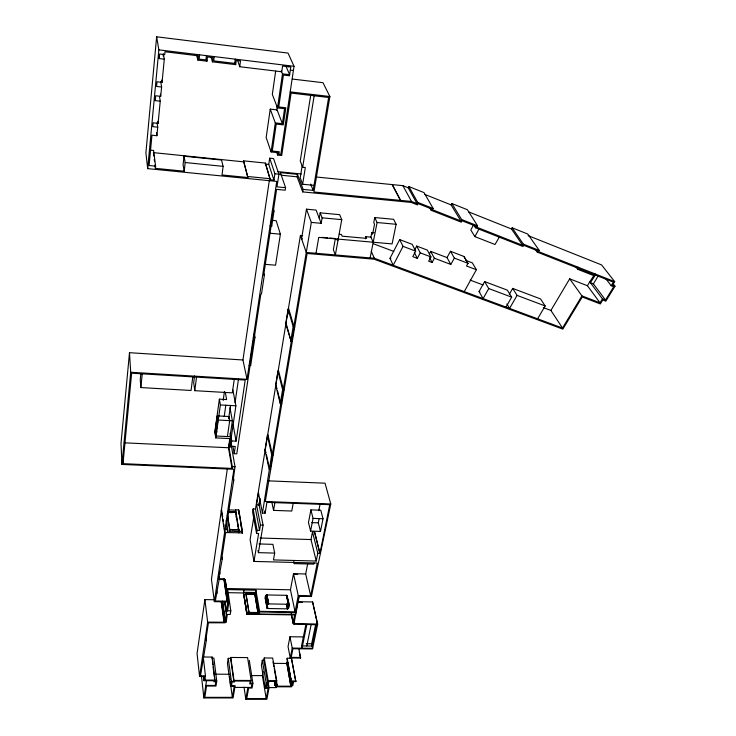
<?xml version="1.0" encoding="UTF-8"?>
<svg xmlns="http://www.w3.org/2000/svg" width="736" height="736" viewBox="0 0 736 736"><rect width="100%" height="100%" fill="white"/><g stroke="black" fill="none" stroke-linecap="round" stroke-linejoin="round"><path stroke-width="1.1" d="M260.185 614.394L246.946 614.394L243.478 593.078L243.975 589.941M246.91 614.293L243.588 592.287L255.502 592.517L259.182 613.677L247.029 613.493M225.455 581.219C225.639 578.11 221.076 578.735 219.254 578.836L218.436 576.251M237.618 60.389L239.752 66.718L281.75 71.769L282.578 66.028L290.794 67.022L289.487 75.79L283.415 75.063L278.751 106.959L285.826 107.76L283.277 124.862L276.239 124.09L272.302 151.036L279.257 151.763L278.898 154.146L280.812 154.348L294.032 66.295L288.034 53.084L156.639 36.8L145.894 152.886L147.697 168.636L276.745 181.406L247.029 379.316L130.704 372.269L129.49 352.691L242.944 359.978L247.029 379.316M214.066 599.757L204.893 599.592L207.653 622.132L224.701 622.233L225.345 621.543L227.81 602.959L226.835 601.892L214.369 601.643L211.444 579.333L227.341 468.758M203.568 659.438L205.445 675.896L200.496 675.878L206.328 640.384L205.832 640.108L208.408 622.794L225.06 622.803L226.2 621.589L227.332 614.44L230.221 614.477L230.81 610.852L227.544 610.797L228.721 603.253L228.022 601.735L227.047 601.192L215.344 600.981L219.254 578.763L218.951 576.555M287.252 596.178L286.35 595.323L267.03 594.955C265.162 595.01 264.215 598.994 266.082 599.527M129.49 352.691L121.008 443.44L121.955 464.425L233.91 469.274L214.369 601.643M147.697 168.636L158.856 49.864L156.639 36.8M232.87 446.126L234.214 453.698L236.771 453.818L249.992 366.059L250.663 365.737L254.969 337.235L254.398 336.821L260.82 294.225L261.51 293.885L264.307 275.356L263.727 274.914L271.004 226.559L271.722 226.21L274.004 211.066L273.415 210.588L276.607 189.364L285.2 190.201L285.586 187.68L276.994 186.843L278.907 174.147L273.571 158.571L269.68 158.176L274.905 173.742L273.958 180.118L270.296 179.75L265.346 163.061L243.524 160.834L247.894 177.532L222.024 174.966L223.109 166.354L221.536 160.034L184.018 156.207L185.168 162.527L184.221 171.212L155.397 168.351L155.609 166.17L149.095 165.526L151.966 135.203L156.906 135.718L157.725 127.181L152.766 126.647L153.134 122.802L158.102 123.335L160.236 101.182L155.232 100.62L155.682 95.763L160.706 96.333L161.607 87.032L160.733 81.678M161.607 87.032L156.566 86.452L157.007 81.779L162.058 82.358L164.294 59.184L159.197 58.576L159.629 54.022L164.735 54.639L165.011 51.759L198.343 55.807L197.874 60.094L206.963 61.189L207.451 56.911L212.943 57.583L212.446 61.842L235.704 64.648L236.238 60.407L240.497 60.922L239.752 66.718M121.955 464.425L130.704 372.269M232.677 466.642L232.41 468.436L122.995 463.68L131.634 373.189L245.217 380.052L236.09 441.158L231.748 440.947L230.754 435.316M163.125 55.964L163.328 53.783L164.294 59.184M140.834 373.842L140.263 379.528L140.852 387.568L191.084 390.466L192.777 376.878M140.852 387.568L142.232 373.824M289.092 605.112L288.181 604.256L268.695 603.916C266.772 603.962 265.788 608.23 267.867 608.525L287.307 608.847C292.118 607.163 286.387 598.515 286.957 595.507M184.018 156.207L183.08 164.818L184.221 171.212M199.603 54.814L199.134 59.101L205.96 59.929L206.448 55.651M214.213 56.589L213.707 60.858L234.729 63.397L235.262 59.147M194.525 375.949L193.678 382.702L194.81 390.687L232.318 392.858L234.26 379.39M194.81 390.687L196.53 377.108M247.894 177.532L243.524 160.834M241.758 530.628L242.337 532.892L238.712 509.938L235.575 509.827L239.136 531.567L227.424 531.052L227.682 529.368L225.786 529.313L233.809 480.028L233.266 479.679L235.023 466.753L231.573 447.12L228.896 446.991L229.982 439.548M225.317 392.343L226.614 399.565L219.374 399.151L214.829 431.977L215.768 437.911L231.067 438.665L235.888 405.803L232.824 389.721M215.703 435.979L215.032 431.774L217.23 415.877L217.92 420.026L215.703 435.979L230.037 436.687L232.364 420.79L229.972 407.698M215.768 437.911L220.368 404.947L219.374 399.151M223.183 400.458L224.443 391.488M224.213 416.512L225.814 405.214M270.232 109.121L275.319 122.921L282.357 123.694L277.086 109.894L270.232 109.121L266.165 137.558L271.087 151.947L278.042 152.674L277.684 155.057L281.713 155.48L291.116 93.095L328.633 97.465L313.159 190.385L303.131 189.4L297.482 174.349L280.379 172.629L280.094 174.478M275.66 71.088L272.329 94.429L277.509 107.907L284.593 108.707L282.357 123.694M233.294 379.325L233.413 378.488M270.296 179.75L265.346 163.061M228.629 418.821L230.561 405.389M227.406 436.549L229.706 420.642L228.96 416.502L218.298 415.932M204.893 599.592L197.064 653.43L199.566 676.494L204.516 676.513L203.881 680.68L214.066 680.708L213.9 681.748L215.832 681.757L215.243 685.446L205.795 685.428M273.958 180.118L268.769 164.413L269.68 158.176M276.635 110.428L277.297 105.901M271.087 151.947L275.319 122.921M277.509 107.907L282.486 73.83L281.235 70.886M228.896 446.991L232.282 466.624L232.015 468.418L228.464 447.746L229.788 438.647M235.042 402.712L238.528 378.865M242.944 359.978L269.321 180.458M234.214 453.698L235.29 446.485L230.966 446.283L231.748 440.947M287.123 75.504L287.279 74.41M288.42 66.737L288.576 65.633M199.566 676.494L207.653 622.132M218.748 578.459L222.226 559.121L221.913 556.931M203.311 657L212.17 657.073L214.995 680.101L204.81 680.073L205.445 675.896M234.848 687.415L251.344 687.442L251.97 683.91L249.734 683.91L250.231 681.076L234.71 681.03L234.554 681.932L232.125 681.932L231.49 685.74L235.134 685.74L233.073 697.94L203.881 697.949L206.522 680.69M212.824 664.682L212.17 657.073M235.676 512.753L235.575 509.827M271.658 220.294L276.175 220.708L280.379 234.177L275.558 265.199L265.319 264.353M238.712 509.938L242.549 531.521M212.014 658.094L213.9 658.113L216.761 681.14L214.829 681.14L214.995 680.101M229.77 529.46L238.823 529.745L231.95 530.04M242.144 532.882L225.685 532.524L221.711 558.808L222.226 559.121M216.761 681.14L215.979 686.062L206.531 686.044L204.801 697.342L232.355 697.342L234.204 686.348L230.561 686.348L227.433 663.329L228.243 658.343L230.626 658.361L230.773 657.46L247.59 657.588L251.16 680.469L250.654 683.302L252.899 683.302L249.302 660.413M594.596 274.464L589.757 281.842L602.453 298.88L605.526 300.067L613.723 286.727L611.211 285.734L613.401 282.155L595.222 274.988L593.639 275.577L577.926 269.385L577.245 267.895L537.271 252.135L537.952 250.948L523.701 245.318L523.02 246.514L475.474 227.764L476.238 226.366L462.052 220.763L461.297 222.171L431.186 210.303L431.839 209.052L418.112 203.633L417.459 204.884L411.185 202.418L302.717 191.912L297.096 176.815L297.482 174.349M310.62 95.772L300.251 160.991L302.68 167.247L305.33 167.514L302.625 184.239L313.996 185.362M242.365 531.521L239.182 531.263M302.165 165.683L300.214 177.845L302.625 184.239M302.68 167.247L314.143 95.781M302.717 191.912L303.131 189.4M253.11 508.944L257.112 530.306L259.55 530.38L255.493 509.036L253.11 508.944L252.595 512.09L256.588 533.49L258.64 533.554L253.966 561.421L317.271 563.049L310.693 595.838L298.246 595.599L293.498 573.684L305.679 573.97L310.693 595.838M253.883 516.562L250.093 539.69L253.966 561.421M269.192 469.54L264.997 449.99L267.389 435.408L268.014 435.114L272.311 454.471L271.676 454.765L262.458 513.093L265.107 513.185L266.938 502.329L329.746 504.666L319.958 553.306L317.786 553.251L312.506 531.852L314.631 531.916L319.958 553.306M280.25 403.641L275.669 384.992L277.932 371.192L278.576 370.88L283.259 389.316L282.606 389.629L280.25 403.641L280.793 404.018L272.311 454.471M290.702 341.357L293.167 326.674L293.848 326.352L288.77 308.899L288.107 309.221L285.734 323.656L291.254 341.762L283.259 389.316M255.493 509.036L300.426 235.428L302.689 235.63M259.55 530.38L260.443 525.062L256.551 504.813L258.502 492.991L262.458 513.093M267.297 439.466L268.014 435.114M287.877 314.318L288.236 312.147M306.452 209.171L311.319 222.401L321.172 223.302L316.103 210.082L306.452 209.171L301.567 238.758L302.551 238.841M258.732 505.062L259.1 502.798M317.786 553.251L316.232 561.044L273.461 559.921L274.675 553.095L258.419 552.644L263.074 525.145L259.127 504.914L260.194 498.465M230.561 686.348L231.398 681.315L228.243 658.343M245.962 593.418L249.026 612.757L245.907 593.786L254.711 593.961L257.996 612.895L254.776 593.593L245.962 593.418L245.842 594.145L254.647 594.32M256.588 533.49L257.112 530.306M292.312 79.046L322.984 82.699L329.884 96.517L313.941 192.004L411.525 201.462L417.027 203.633L417.68 202.372L408.866 186.567L408.241 187.8L417.027 203.633M231.398 681.315L233.836 681.324L233.993 680.414L230.773 657.46M293.848 326.352L311.319 222.401M254.592 594.688L254.776 593.593M319.249 218.279L320.178 212.833L339.664 214.664L341.752 219.65L335.358 254.941L333.353 249.752L335.377 238.51M255.502 592.517L255.898 590.18L227.691 589.61L230.81 610.852M316.002 253.285L318.743 237.378L392.086 243.91L396.124 224.287L393.622 219.31L374.744 217.543L373.759 222.594L374.532 224.259L372.582 234.214L371.809 232.53L374.054 232.732M321.172 223.302L322.12 217.828L320.178 212.833M293.186 503.314L291.778 511.032L273.553 510.379L274.896 502.633M255.898 590.18L259.596 611.322L259.109 614.137L295.633 614.293M268.327 683.247L269.072 687.599L266.892 699.191L245.824 699.2L247.903 687.433M252.899 683.302L252.052 688.05L248.612 688.04L246.744 698.602L266.202 698.593L268.152 688.197L267.407 683.845M337.226 239.025L337.06 239.973L338.054 240.056M265.245 688.197L266.193 683.082L267.738 683.082L263.838 660.256L262.32 660.247L261.4 665.316L265.245 688.197L268.152 688.197M263.838 660.256L264.252 657.966L272.651 658.03L276.736 680.8L275.954 684.894L277.15 684.903L274.234 668.61M266.202 698.593L262.366 675.63L263.12 671.508M267.738 683.082L268.171 680.772L264.252 657.966M314.033 562.966L313.803 564.126L294.244 563.629L294.464 562.46M259.596 611.322L295.081 611.892L290.444 589.803L293.498 573.684M275.034 685.501L275.816 681.407L268.87 681.389L268.438 683.698L266.892 683.689L266.165 687.59L275.825 687.608L276.23 685.501L275.034 685.501L274.261 681.15M291.088 685.06L292.1 685.06L287.712 662.317L286.718 662.308L290.858 686.2L276.902 686.173L277.15 684.903M310.905 509.873L308.476 522.514L310.583 531.098L320.491 531.42L323.021 518.742L320.786 510.232L310.905 509.873L313.048 518.402L310.583 531.098M365.442 238.832L365.856 236.679L370.916 237.139L373.216 242.227M303.434 636.916L289.956 636.76L288.043 646.613L290.278 658.002L300.564 658.076L298.908 648.812M295.081 611.892L298.246 595.599M295.458 614.293L298.963 596.28L311.402 596.519L330.768 503.976L325.054 483.193L267.913 480.829M299.138 596.28L294.032 623.466L317.685 624.082L312.533 648.913L292.919 648.738L291.217 657.386L300.693 657.45M275.016 681.343L275.982 686.78L291.539 686.808L291.769 685.658L292.79 685.667L293.609 681.582L295.817 681.591L291.456 658.288L287.169 658.26L286.976 659.272L291.355 681.996L292.716 681.996L292.1 685.06M290.858 686.2L286.718 662.308M316.232 561.044L310.997 539.552L312.506 531.852M370.916 237.139L371.809 232.53M305.679 573.97L307.657 563.905M318.798 510.692L320.114 503.985M290.278 658.002L292.22 648.094L289.956 636.76M374.744 217.543L377.099 222.52L370.125 257.922L306.268 252.448L300.426 235.428M291.456 658.288L295.817 681.591M320.491 531.42L318.302 522.845L319.13 518.641M291.355 681.996L287.169 658.26M315.597 624.698L311.659 643.77L312.653 648.315L302.036 648.214L301.567 645.904L305.863 624.56M302.036 648.214L306.811 624.57M297.988 601.698L312.607 601.965L317.382 623.972M306.783 645.987L311.135 624.634M312.156 646.033L317.032 622.463M429.373 253.938L430.68 251.381L447.019 257.591L450.818 264.445L454.351 258.106L450.496 251.298L447.019 257.591M414.791 249.697L416.705 246.063L427.322 250.102L430.946 256.919L428.665 261.197L432.124 262.504L434.332 258.198L430.68 251.381M399.694 239.596L403.052 246.358L393.226 265.245L389.988 258.336L399.694 239.596L412.197 244.343L415.674 251.142L412.776 256.652L417.321 258.364L420.228 252.862L416.705 246.063M408.866 186.567L424.019 192.611L433.191 208.509L432.538 209.76L460.902 220.947L461.656 219.54L451.83 203.513L451.094 204.893L460.902 220.947M473.809 224.425L470.782 229.991L474.876 236.615L495.024 244.499L499.302 237.158M451.83 203.513L467.397 209.732L477.581 225.832L476.818 227.231L522.67 245.336L523.351 244.14L512.155 227.81L511.502 228.988L522.67 245.336M450.496 251.298L464.011 256.478L467.903 263.442L466.514 265.981L476.376 269.735L464.25 291.594M474.876 236.615L478.961 229.135M467.903 263.442L464.011 256.478M484.619 281.584L488.75 288.558L483.092 298.586L479.044 291.539L484.619 281.584L507.362 290.159L511.686 297.169L505.991 307.078M509.284 294.363L512.707 288.402L540.564 298.936L545.174 305.964L537.593 318.808M512.155 227.81L527.73 234.03L539.267 250.424L538.586 251.611L614.68 281.649L612.481 285.228L614.992 286.221L605.811 301.171L602.738 299.984L600.318 303.94L582.24 296.985L562.838 329.13L374.173 259.21L307.114 253.469L265.31 501.529L330.768 503.976M512.707 288.402L517.077 295.384L509.57 308.412L506.892 303.977M569.682 278.824L581.937 295.872L562.525 328.054L550.896 310.445L569.682 278.824L587.411 285.734L600.033 302.836L602.453 298.88M587.411 285.734L589.757 281.842M605.526 300.067L593.391 283.857L598.497 275.42M595.222 275.292L590.373 282.67L593.391 283.857M315.726 176.953L402.868 185.656L408.241 187.8M270.057 225.952L270.765 225.602L272.89 211.49L272.302 211.02M294.74 326.885L294.06 327.216L291.75 340.952L292.302 341.366M249.09 365.544L249.762 365.222L253.911 337.631L253.35 337.226M284.133 389.813L283.48 390.126L281.272 403.254L281.805 403.632M273.166 454.922L272.522 455.225L270.176 469.172L270.701 469.522M595.396 274.04L593.823 274.629L578.689 268.658L577.999 267.168M251.151 675.593L262.366 675.63M233.993 680.414L251.16 680.469M268.171 680.772L276.736 680.8M291.557 680.975L295.936 680.984M215.712 674.185L229.2 674.24M273.967 663.366L286.497 663.449M306.296 643.715L311.659 643.77M301.558 645.932L312.156 646.006M292.22 648.094L302.045 648.186M317.547 624.726L293.747 624.211L293.075 623.199L294.667 614.928L246.91 614.183M259.486 611.975L295.789 612.564M249.081 612.389L258.06 612.527M297.859 602.333L302.358 602.416M226.614 588.496L290.444 589.803M228.298 592.673L243.478 592.968L246.983 614.44M219.153 579.508L223.56 579.6M294.372 574.365L297.648 574.439M260.093 538.016L310.997 539.552M258.952 543.941L272.909 544.355L274.675 553.095M311.751 522.624L318.302 522.845M260.443 525.062L263.074 525.145M228.878 509.892L235.529 510.131M228.04 511.575L235.814 511.851M227.967 512.081L235.75 512.302M227.902 512.477L232.346 512.633M313.048 518.402L323.021 518.742M256.551 504.813L259.127 504.914M232.282 466.624L235.023 466.753M124.31 442.814L228.464 447.746M215.032 431.774L217.148 431.876M217.92 420.026L232.364 420.79M220.368 404.947L235.888 405.803M370.134 257.894L374.366 258.253L562.525 328.054M321.936 237.342L327.603 237.848M329.866 238.05L335.524 238.547M270.002 233.248L280.379 234.177M339.333 234.296L341.43 234.49L342.12 236.173L366.611 238.372L365.856 236.679M377.099 222.52L396.124 224.287M322.12 217.828L341.752 219.65M277.426 171.589L301.291 173.99M185.168 162.527L223.109 166.354M274.905 173.742L278.907 174.147M281.143 175.214L297.096 176.815M248.032 176.52L270.443 178.747M150.42 150.172L153.585 150.494L155.609 166.17M153.382 152.628L243.395 161.819M265.199 164.045L268.769 164.413M290.186 91.89L329.884 96.517M290.334 70.113L293.406 70.481M282.486 73.83L289.653 74.695L285.798 65.863M158.856 49.864L294.032 66.295M389.988 258.336L390.862 258.658M479.044 291.539L479.863 291.842M488.75 288.558L511.686 297.169M517.077 295.384L545.174 305.964M373.299 243.726L393.751 251.408M470.175 280.122L483.092 284.97M543.361 307.611L550.896 310.445M403.052 246.358L415.674 251.142M420.228 252.862L430.946 256.919M434.332 258.198L450.818 264.445M465.492 260.259L472.337 262.872L476.376 269.735M454.351 258.106L467.986 263.304M581.937 295.872L600.033 302.836M461.656 219.54L477.581 225.832M417.68 202.372L433.191 208.509M523.351 244.14L539.267 250.424M424.451 194.267L451.094 204.893M468.795 211.95L511.502 228.988M528.135 235.621L601.597 264.923L614.68 281.649M264.997 449.99L265.981 452.511M275.669 384.992L277.003 388.663M612.932 283.562L614.992 286.221M605.719 278.631L611.211 285.734M575.975 266.745L577.926 269.385M535.992 250.295L537.271 252.135M473.671 224.885L475.474 227.764M429.557 207.46L431.186 210.303M402.868 185.656L411.525 201.462M392.288 184.589L400.577 200.459L392.187 184.653M429.539 257.6L432.124 262.504M414.331 252.494L417.321 258.364M371.266 251.27L374.366 258.253M310.684 184.055L313.159 190.385M276.543 151.809L277.684 155.057M280.379 172.629L285.586 187.68M234.986 62.486L235.704 64.648M273.36 208.996L274.004 211.066M271.087 224.103L271.722 226.21M288.107 309.221L293.167 326.674M211.232 57.528L212.446 61.842M286.276 324.061L291.254 341.762M206.365 58.981L206.963 61.189M263.746 273.268L264.307 275.356M277.932 371.192L282.606 389.629M196.494 54.574L197.874 60.094M314.631 532.606L319.691 552.938M277.546 390.853L280.793 404.018M254.187 333.914L254.969 337.235M310.896 594.329L311.402 596.519M312.607 601.965L317.685 624.082M267.389 435.408L271.676 454.765M293.765 561.439L294.244 563.629M266.45 454.682L269.017 466.633M271.777 501.915L273.553 510.379M294.023 620.43L294.713 623.76M294.023 621.515L294.483 623.732M292.376 617.55L293.287 621.994M291.364 613.99L293.342 622.996M299.285 651.875L300.564 658.076M291.143 613.704L293.296 623.852M287.187 595.755L289.101 605.01M286.746 595.396L288.696 604.385M286.617 595.36L288.448 604.293M286.35 595.323L288.319 604.265M287.62 603.557L288.53 608.037M287.592 603.667L288.392 608.35M287.399 603.971L288.218 608.534M287.196 604.146L288.107 608.617M287.077 604.21L287.859 608.746M286.819 604.32L287.73 608.792M286.681 604.348L287.592 608.828M286.396 604.376L287.445 608.847M264.656 510.959L265.107 513.185M291.143 682.41L291.557 684.581M267.03 594.955L268.695 603.916M266.892 594.955L268.557 603.916M266.754 594.973L268.41 603.943M266.478 595.056L268.272 603.971M266.349 595.111L268.005 604.081M258.014 550.454L258.419 552.644M266.239 595.185L267.784 604.228M266.036 595.35L267.61 604.412M265.889 595.553L267.472 604.734M267.039 604.035L267.867 608.525M266.57 602.876L267.729 608.516M265.705 599.417L267.472 608.451M265.512 599.279L267.242 608.341M265.3 598.69L267.076 608.184M233.008 424.258L236.09 441.158M273.065 662.096L273.838 666.439M276.322 682.916L276.902 686.173M275.374 681.637L275.954 684.894M274.666 681.085L275.825 687.608M230.092 433.164L231.067 438.665M229.577 438.362L230.966 446.283M255.429 592.995L258.916 613.024M233.238 476.726L233.809 480.028M232.898 477.48L233.266 479.679M238.85 512.578L239.237 514.832M240.976 524.989L241.362 527.252M241.748 529.506L242.337 532.892M241.73 530.776L242.116 533.039M262.32 660.247L266.193 683.082M238.823 529.745L239.136 531.567M238.74 530.251L235.391 511.032L235.704 513.737M236.081 516L236.458 518.254M237.406 523.903L237.783 526.157M238.16 528.42L238.915 532.938M158.838 56.414L159.197 58.576M161.681 80.104L162.058 82.358M244.297 595.626L244.665 597.862M245.024 600.098L245.382 602.324M245.75 604.56L246.109 606.795M246.652 610.144L247.02 612.38M227.571 515.31L230.055 531.282M227.396 515.347L229.687 529.966M160.365 94.153L160.706 96.333M226.274 520.334L227.682 529.368M227.074 528.788L227.424 531.052M159.491 96.352L160.236 101.182M221.619 510.204L222.658 516.985M222.999 519.248L223.348 521.511M223.698 523.774L224.038 526.038M224.388 528.301L224.903 531.696M221.251 510.186L224.526 531.686M244.03 687.13L245.824 699.2M225.354 580.281L228.694 603.492M225.124 579.858L228.491 602.324M224.968 579.655L228.206 601.91M154.946 98.688L155.232 100.62M224.581 579.315L228.022 601.735M224.351 579.168L227.829 603.492M224.103 579.048L227.323 601.303M157.808 121.339L158.102 123.335M223.836 578.947L227.047 601.192M227.222 608.562L227.544 610.797M157.127 122.94L157.725 127.181M225.142 601.386L226.578 611.45M225.142 603.695L225.621 607.044M225.943 609.288L226.256 611.524M224.471 601.45L226.21 613.76M219.65 571.9L219.963 574.108M225.814 619.556L226.026 622.003M225.575 619.951L225.897 622.196M222.548 601.165L225.345 621.543M230.626 658.361L233.836 681.324M222.484 601.45L225.17 621.892M222.263 601.772L225.078 621.994M222.088 601.45L224.839 622.168M221.886 602.011L224.701 622.233M221.748 602.066L224.554 622.288M156.455 132.498L156.906 135.718M221.444 602.122L224.397 622.325M221.26 602.131L224.057 622.362M229.503 676.448L229.954 679.742M230.258 681.941L232.355 697.342M216.734 591.229L217.037 593.446M153.53 153.75L153.815 155.995M154.247 159.372L154.532 161.616M154.965 164.984L155.397 168.351M213.09 666.871L214.296 676.752M214.562 678.942L214.829 681.14M205.786 635.83L206.328 640.384M202.924 659.318L203.173 661.498M204.562 677.874L204.81 680.073M203.384 676.283L203.881 680.68M201.443 675.832L203.881 697.949M122.838 460.368L122.995 463.68"/></g></svg>
